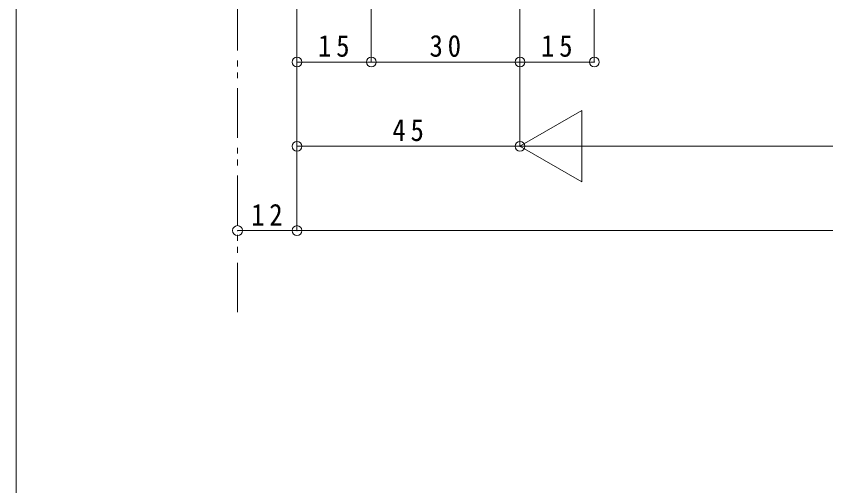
# Model space of a CAD drawing. Units: millimetres at full size, sheet at 1:2. Extents: x -822 to 1661, y 616 to 1163.
# Drawn here: x 17.6 to 180.9, y 710.9 to 805.7 of the extents above; entities that cross this region are included whole.
import ezdxf

# ---------------------------------------------------------------- set-up
doc = ezdxf.new("R2010")
doc.units = ezdxf.units.MM
doc.header["$LTSCALE"] = 2
doc.header["$PDMODE"] = 32
doc.header["$PDSIZE"] = 2
doc.linetypes.add('DOUBLE_CHAIN1', pattern=[8.8, 5, -1, 0.6, -0.6, 0.6, -1])
for name, color, linetype, lineweight in [('2-0_0', 2, 'DOUBLE_CHAIN1', 15), ('2-1_20_図枠', 7, 'Continuous', 15), ('2-4_ADD_LINE', 3, 'Continuous', 9), ('F-E', 5, 'Continuous', 9)]:
    doc.layers.add(name, color=color, linetype=linetype, lineweight=lineweight)
doc.styles.add('ＭＳ ゴシック', font='')
doc.styles.get('ＭＳ ゴシック').set_extended_font_data('MS Gothic')

msp = doc.modelspace()

# ---------------------------------------------------------------- linework, layer by layer
at = {"layer": '2-0_0'}
msp.add_line((62.216, 745.932), (62.216, 876.552), dxfattribs=at)
at = {"layer": '2-1_20_図枠', "color": 3, "lineweight": 9}
for p, q in [((134.216, 796.414), (134.216, 894.252)), ((119.216, 796.414), (134.216, 796.414))]:
    msp.add_line(p, q, dxfattribs=at)
at = {"layer": '2-1_20_図枠', "color": 5}
for p in [(119.216, 796.414), (134.216, 796.414)]:
    msp.add_point(p, dxfattribs=at)
at = {"layer": '2-4_ADD_LINE'}
for p, q in [((89.216, 796.414), (89.216, 870.052)), ((119.216, 779.414), (119.216, 870.052)), ((74.216, 762.414), (74.216, 866.502)), ((89.216, 796.414), (74.216, 796.414)), ((119.216, 796.414), (89.216, 796.414)), ((119.216, 779.414), (131.667, 786.603)), ((131.667, 772.226), (131.667, 786.603)), ((74.216, 779.414), (119.216, 779.414)), ((119.216, 779.414), (700.46, 779.414)), ((119.216, 779.414), (131.667, 772.226)), ((62.216, 762.414), (74.216, 762.414)), ((74.216, 762.414), (745.46, 762.414))]:
    msp.add_line(p, q, dxfattribs=at)
at = {"layer": '2-4_ADD_LINE', "color": 5}
for p in [(74.216, 796.414), (89.216, 796.414), (74.216, 779.414), (119.216, 779.414), (62.216, 762.414), (74.216, 762.414)]:
    msp.add_point(p, dxfattribs=at)
at = {"layer": 'F-E'}
msp.add_line((17.557, 616.22), (17.557, 1162.545), dxfattribs=at)

# ---------------------------------------------------------------- texts
at = {"layer": '2-1_20_図枠', "insert": (123.466, 797.414), "char_height": 4.399, "attachment_point": 7, "style": 'ＭＳ ゴシック'}
msp.add_mtext('\\T1.36;\\W0.9;15', dxfattribs=at)
at = {"layer": '2-4_ADD_LINE', "color": 7, "char_height": 4.399, "attachment_point": 7, "style": 'ＭＳ ゴシック'}
for s, insert in [('\\T1.36;\\W0.9;15', (78.466, 797.414)), ('\\T1.36;\\W0.9;30', (100.966, 797.414)), ('\\T1.36;\\W0.9;45', (93.466, 780.414)), ('\\T1.36;\\W0.9;12', (64.966, 763.414))]:
    msp.add_mtext(s, dxfattribs=dict(at, insert=insert))

doc.saveas('drawing.dxf')
